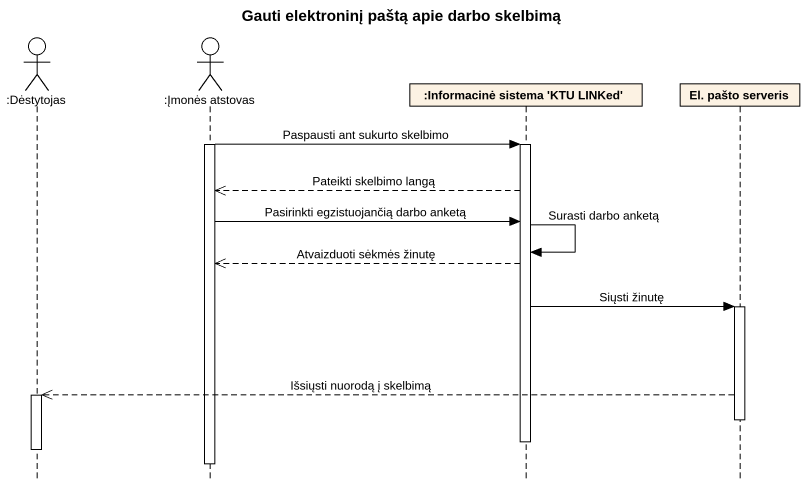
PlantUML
@startuml
title Gauti elektroninį paštą apie darbo skelbimą
hide footbox
actor ":Dėstytojas" as Dėstytojas
actor ":Įmonės atstovas" as Įmonės_atstovas
participant ":Informacinė sistema 'KTU LINKed'" as Informacinė_sistema_KTU
participant "El. pašto serveris" as El_pašto_serveris

activate Įmonės_atstovas
Įmonės_atstovas -> Informacinė_sistema_KTU : Paspausti ant sukurto skelbimo
activate Informacinė_sistema_KTU
Informacinė_sistema_KTU -->> Įmonės_atstovas : Pateikti skelbimo langą
Įmonės_atstovas -> Informacinė_sistema_KTU : Pasirinkti egzistuojančią darbo anketą
Informacinė_sistema_KTU -> Informacinė_sistema_KTU : Surasti darbo anketą
Informacinė_sistema_KTU -->> Įmonės_atstovas : Atvaizduoti sėkmės žinutę
Informacinė_sistema_KTU -> El_pašto_serveris : Siųsti žinutę
activate El_pašto_serveris
El_pašto_serveris -->> Dėstytojas : Išsiųsti nuorodą į skelbimą
activate Dėstytojas
deactivate El_pašto_serveris
deactivate Informacinė_sistema_KTU
deactivate Dėstytojas
deactivate Įmonės_atstovas
@enduml
